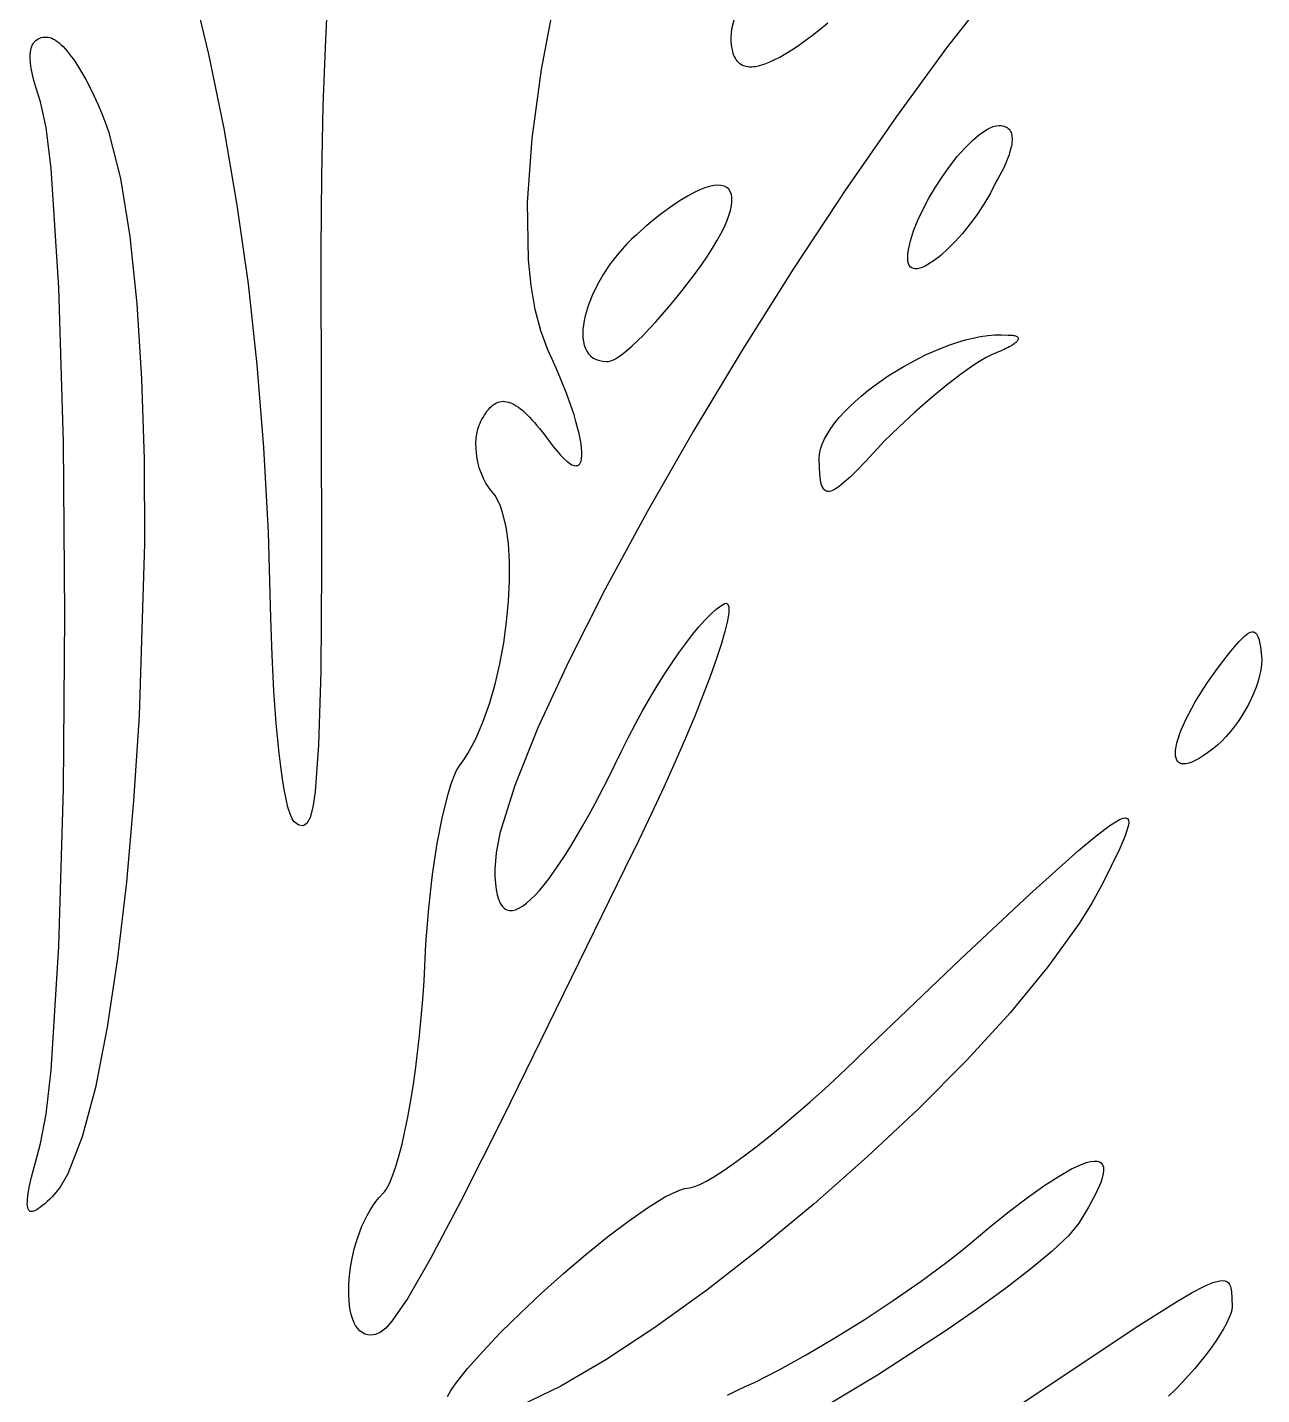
# Model space of a CAD drawing. Header units: inches. Extents: x 0.98 to 7.44, y -5.29 to -1.05.
# Drawn here: x 6.6183 to 6.6764, y -2.0261 to -1.9618 of the extents above; entities that cross this region are included whole.
import ezdxf

# ---------------------------------------------------------------- set-up
doc = ezdxf.new("R2010")
doc.units = ezdxf.units.IN
doc.header["$MEASUREMENT"] = 0
doc.layers.add('BLACK', color=250, linetype='CONTINUOUS')

msp = doc.modelspace()

# ---------------------------------------------------------------- linework, layer by layer
at = {"layer": 'BLACK', "linetype": 'CONTINUOUS'}
for p, q in [((6.626836, -1.963018), (6.626019, -1.959631)), ((6.632477, -1.959527), (6.632325, -1.962342)), ((6.663819, -1.959872), (6.661576, -1.962732)), ((6.642502, -1.963747), (6.643161, -1.960312)), ((6.651454, -1.961849), (6.651418, -1.962218)), ((6.651561, -1.96142), (6.651454, -1.961849)), ((6.65562, -1.961853), (6.655988, -1.961554)), ((6.61856, -1.962535), (6.6186, -1.962476)), ((6.6186, -1.962476), (6.618644, -1.962422)), ((6.618644, -1.962422), (6.618694, -1.962375)), ((6.618694, -1.962375), (6.618749, -1.962333)), ((6.618749, -1.962333), (6.61881, -1.962298)), ((6.61881, -1.962298), (6.618876, -1.96227)), ((6.618876, -1.96227), (6.618948, -1.962247)), ((6.618948, -1.962247), (6.619025, -1.962231)), ((6.619025, -1.962231), (6.619107, -1.962221)), ((6.619107, -1.962221), (6.619196, -1.962218)), ((6.619196, -1.962218), (6.619275, -1.962224)), ((6.619275, -1.962224), (6.619356, -1.962242)), ((6.619356, -1.962242), (6.61944, -1.962271)), ((6.61944, -1.962271), (6.619526, -1.962312)), ((6.619526, -1.962312), (6.619614, -1.962364)), ((6.619614, -1.962364), (6.619703, -1.962426)), ((6.619703, -1.962426), (6.619794, -1.962498)), ((6.632325, -1.962342), (6.63221, -1.965449)), ((6.651418, -1.962218), (6.651426, -1.962466)), ((6.651426, -1.962466), (6.65145, -1.96269)), ((6.654605, -1.962611), (6.654928, -1.962382)), ((6.654928, -1.962382), (6.655266, -1.962129)), ((6.655266, -1.962129), (6.65562, -1.961853)), ((6.618428, -1.963223), (6.618432, -1.963017)), ((6.618432, -1.963017), (6.618455, -1.962833)), ((6.618455, -1.962833), (6.618473, -1.962749)), ((6.618473, -1.962749), (6.618497, -1.962672)), ((6.618497, -1.962672), (6.618526, -1.962601)), ((6.618526, -1.962601), (6.61856, -1.962535)), ((6.619794, -1.962498), (6.619886, -1.96258)), ((6.619886, -1.96258), (6.619979, -1.962672)), ((6.619979, -1.962672), (6.620073, -1.962773)), ((6.620073, -1.962773), (6.620169, -1.962883)), ((6.620169, -1.962883), (6.620265, -1.963002)), ((6.620265, -1.963002), (6.620362, -1.963128)), ((6.620362, -1.963128), (6.620459, -1.963263)), ((6.627556, -1.96652), (6.626836, -1.963018)), ((6.65145, -1.96269), (6.651491, -1.96289)), ((6.651491, -1.96289), (6.651517, -1.96298)), ((6.651517, -1.96298), (6.651547, -1.963065)), ((6.651547, -1.963065), (6.651582, -1.963143)), ((6.653728, -1.963159), (6.654005, -1.963)), ((6.654005, -1.963), (6.654297, -1.962817)), ((6.654297, -1.962817), (6.654605, -1.962611)), ((6.661576, -1.962732), (6.659217, -1.965954)), ((6.618444, -1.963452), (6.618428, -1.963223)), ((6.618479, -1.963703), (6.618444, -1.963452)), ((6.618531, -1.963976), (6.618479, -1.963703)), ((6.620459, -1.963263), (6.620654, -1.963555)), ((6.620654, -1.963555), (6.620849, -1.963874)), ((6.642058, -1.966999), (6.642502, -1.963747)), ((6.651582, -1.963143), (6.65162, -1.963216)), ((6.65162, -1.963216), (6.651663, -1.963282)), ((6.651663, -1.963282), (6.651709, -1.963343)), ((6.651709, -1.963343), (6.651759, -1.963397)), ((6.651759, -1.963397), (6.651814, -1.963446)), ((6.651814, -1.963446), (6.651872, -1.963488)), ((6.651872, -1.963488), (6.651934, -1.963524)), ((6.651934, -1.963524), (6.652001, -1.963555)), ((6.652001, -1.963555), (6.652071, -1.963579)), ((6.652071, -1.963579), (6.652145, -1.963598)), ((6.652145, -1.963598), (6.652223, -1.96361)), ((6.652223, -1.96361), (6.652305, -1.963616)), ((6.652305, -1.963616), (6.652391, -1.963617)), ((6.652391, -1.963617), (6.652481, -1.963611)), ((6.652481, -1.963611), (6.652575, -1.9636)), ((6.652575, -1.9636), (6.652774, -1.963559)), ((6.652774, -1.963559), (6.65299, -1.963494)), ((6.65299, -1.963494), (6.65322, -1.963406)), ((6.65322, -1.963406), (6.653466, -1.963294)), ((6.653466, -1.963294), (6.653728, -1.963159)), ((6.618602, -1.964269), (6.618531, -1.963976)), ((6.61869, -1.964584), (6.618602, -1.964269)), ((6.620849, -1.963874), (6.621043, -1.964219)), ((6.621043, -1.964219), (6.621234, -1.964585)), ((6.618796, -1.964919), (6.61869, -1.964584)), ((6.618918, -1.965274), (6.618796, -1.964919)), ((6.621234, -1.964585), (6.621422, -1.964972)), ((6.621422, -1.964972), (6.621605, -1.965375)), ((6.619186, -1.966476), (6.618918, -1.965274)), ((6.621605, -1.965375), (6.621782, -1.965794)), ((6.63221, -1.965449), (6.632137, -1.968768)), ((6.621782, -1.965794), (6.621951, -1.966223)), ((6.621951, -1.966223), (6.622112, -1.966662)), ((6.659217, -1.965954), (6.656793, -1.969455)), ((6.619419, -1.9684), (6.619186, -1.966476)), ((6.622112, -1.966662), (6.622676, -1.968878)), ((6.628178, -1.970131), (6.627556, -1.96652)), ((6.641848, -1.970006), (6.642058, -1.966999)), ((6.662798, -1.967088), (6.663144, -1.966795)), ((6.663144, -1.966795), (6.663311, -1.966675)), ((6.663311, -1.966675), (6.663473, -1.966573)), ((6.663473, -1.966573), (6.663629, -1.966493)), ((6.663629, -1.966493), (6.663779, -1.966434)), ((6.663779, -1.966434), (6.663922, -1.966397)), ((6.663922, -1.966397), (6.664057, -1.966385)), ((6.664057, -1.966385), (6.664132, -1.966388)), ((6.664132, -1.966388), (6.664203, -1.966396)), ((6.664203, -1.966396), (6.664269, -1.96641)), ((6.664269, -1.96641), (6.66433, -1.96643)), ((6.66433, -1.96643), (6.664386, -1.966455)), ((6.664386, -1.966455), (6.664437, -1.966485)), ((6.664437, -1.966485), (6.664482, -1.966521)), ((6.664482, -1.966521), (6.664523, -1.966563)), ((6.664523, -1.966563), (6.664559, -1.966609)), ((6.664559, -1.966609), (6.66459, -1.966661)), ((6.66459, -1.966661), (6.664615, -1.966718)), ((6.664615, -1.966718), (6.664635, -1.96678)), ((6.664635, -1.96678), (6.66465, -1.966847)), ((6.66465, -1.966847), (6.66466, -1.96692)), ((6.66466, -1.96692), (6.664665, -1.966997)), ((6.664665, -1.966997), (6.664664, -1.967079)), ((6.662084, -1.96785), (6.662443, -1.967443)), ((6.662443, -1.967443), (6.662798, -1.967088)), ((6.664581, -1.967562), (6.664549, -1.967673)), ((6.664609, -1.967456), (6.664581, -1.967562)), ((6.664631, -1.967355), (6.664609, -1.967456)), ((6.664647, -1.967258), (6.664631, -1.967355)), ((6.664658, -1.967166), (6.664647, -1.967258)), ((6.664664, -1.967079), (6.664658, -1.967166)), ((6.661729, -1.968299), (6.662084, -1.96785)), ((6.664363, -1.968161), (6.664303, -1.968294)), ((6.664418, -1.968032), (6.664363, -1.968161)), ((6.664467, -1.967908), (6.664418, -1.968032)), ((6.664511, -1.967788), (6.664467, -1.967908)), ((6.664549, -1.967673), (6.664511, -1.967788)), ((6.619777, -1.974008), (6.619419, -1.9684)), ((6.622676, -1.968878), (6.623121, -1.971614)), ((6.632137, -1.968768), (6.632112, -1.972218)), ((6.661054, -1.969285), (6.661383, -1.96878)), ((6.661383, -1.96878), (6.661729, -1.968299)), ((6.664006, -1.968869), (6.663918, -1.969024)), ((6.664089, -1.968719), (6.664006, -1.968869)), ((6.664166, -1.968573), (6.664089, -1.968719)), ((6.664237, -1.968432), (6.664166, -1.968573)), ((6.664303, -1.968294), (6.664237, -1.968432)), ((6.649693, -1.96954), (6.649412, -1.969689)), ((6.649954, -1.969419), (6.649693, -1.96954)), ((6.650197, -1.969324), (6.649954, -1.969419)), ((6.65042, -1.969256), (6.650197, -1.969324)), ((6.650623, -1.969214), (6.65042, -1.969256)), ((6.650806, -1.969198), (6.650623, -1.969214)), ((6.650968, -1.969207), (6.650806, -1.969198)), ((6.651108, -1.969242), (6.650968, -1.969207)), ((6.651227, -1.969301), (6.651108, -1.969242)), ((6.651323, -1.969385), (6.651227, -1.969301)), ((6.651396, -1.969493), (6.651323, -1.969385)), ((6.651446, -1.969624), (6.651396, -1.969493)), ((6.656793, -1.969455), (6.656462, -1.969957)), ((6.660747, -1.969803), (6.661054, -1.969285)), ((6.663642, -1.969562), (6.66334, -1.970079)), ((6.663918, -1.969024), (6.663642, -1.969562)), ((6.628699, -1.973843), (6.628178, -1.970131)), ((6.64189, -1.972706), (6.641848, -1.970006)), ((6.648798, -1.97007), (6.648466, -1.970302)), ((6.649114, -1.969865), (6.648798, -1.97007)), ((6.649412, -1.969689), (6.649114, -1.969865)), ((6.651403, -1.97038), (6.651451, -1.970158)), ((6.651472, -1.969779), (6.651446, -1.969624)), ((6.651451, -1.970158), (6.651474, -1.969957)), ((6.651474, -1.969957), (6.651472, -1.969779)), ((6.656462, -1.969957), (6.654355, -1.973151)), ((6.66047, -1.970323), (6.660747, -1.969803)), ((6.66334, -1.970079), (6.663018, -1.970571)), ((6.647751, -1.970854), (6.64737, -1.971174)), ((6.648116, -1.970564), (6.647751, -1.970854)), ((6.648466, -1.970302), (6.648116, -1.970564)), ((6.651229, -1.970891), (6.651329, -1.970625)), ((6.651329, -1.970625), (6.651403, -1.97038)), ((6.660029, -1.971336), (6.660229, -1.970838)), ((6.660229, -1.970838), (6.66047, -1.970323)), ((6.663018, -1.970571), (6.662681, -1.971033)), ((6.64737, -1.971174), (6.646973, -1.971523)), ((6.650765, -1.971816), (6.650947, -1.971487)), ((6.650947, -1.971487), (6.651102, -1.971179)), ((6.651102, -1.971179), (6.651229, -1.970891)), ((6.659879, -1.971808), (6.660029, -1.971336)), ((6.662336, -1.971461), (6.661989, -1.971851)), ((6.662681, -1.971033), (6.662336, -1.971461)), ((6.623121, -1.971614), (6.623452, -1.974785)), ((6.646523, -1.971957), (6.64611, -1.972418)), ((6.646744, -1.971736), (6.646523, -1.971957)), ((6.646973, -1.971523), (6.646744, -1.971736)), ((6.650555, -1.972165), (6.650765, -1.971816)), ((6.659784, -1.972244), (6.659879, -1.971808)), ((6.661989, -1.971851), (6.661646, -1.972197)), ((6.632112, -1.972218), (6.632151, -1.98719)), ((6.642011, -1.973922), (6.64189, -1.972706)), ((6.64611, -1.972418), (6.645738, -1.9729)), ((6.650049, -1.972922), (6.650317, -1.972534)), ((6.650317, -1.972534), (6.650555, -1.972165)), ((6.659751, -1.972635), (6.65976, -1.972446)), ((6.659759, -1.972767), (6.659751, -1.972635)), ((6.659783, -1.972878), (6.659759, -1.972767)), ((6.65976, -1.972446), (6.659784, -1.972244)), ((6.660997, -1.972742), (6.660703, -1.972932)), ((6.661314, -1.972496), (6.660997, -1.972742)), ((6.661646, -1.972197), (6.661314, -1.972496)), ((6.645409, -1.973394), (6.645124, -1.973893)), ((6.645738, -1.9729), (6.645409, -1.973394)), ((6.649437, -1.973742), (6.649751, -1.973329)), ((6.649751, -1.973329), (6.650049, -1.972922)), ((6.654355, -1.973151), (6.651956, -1.976958)), ((6.659821, -1.972968), (6.659783, -1.972878)), ((6.659873, -1.973038), (6.659821, -1.972968)), ((6.659939, -1.973088), (6.659873, -1.973038)), ((6.660017, -1.973119), (6.659939, -1.973088)), ((6.660106, -1.973131), (6.660017, -1.973119)), ((6.660207, -1.973125), (6.660106, -1.973131)), ((6.660318, -1.973102), (6.660207, -1.973125)), ((6.660438, -1.973062), (6.660318, -1.973102)), ((6.660567, -1.973005), (6.660438, -1.973062)), ((6.660703, -1.972932), (6.660567, -1.973005)), ((6.619992, -1.981287), (6.619777, -1.974008)), ((6.629118, -1.977651), (6.628699, -1.973843)), ((6.642203, -1.975038), (6.642011, -1.973922)), ((6.645124, -1.973893), (6.644886, -1.97439)), ((6.649122, -1.974146), (6.649437, -1.973742)), ((6.644886, -1.97439), (6.644697, -1.974876)), ((6.648495, -1.974918), (6.648807, -1.974539)), ((6.648807, -1.974539), (6.649122, -1.974146)), ((6.623452, -1.974785), (6.623673, -1.978305)), ((6.642467, -1.976047), (6.642203, -1.975038)), ((6.64456, -1.975343), (6.644512, -1.975567)), ((6.644697, -1.974876), (6.64456, -1.975343)), ((6.647883, -1.975624), (6.648186, -1.97528)), ((6.648186, -1.97528), (6.648495, -1.974918)), ((6.644456, -1.975993), (6.644449, -1.976192)), ((6.644477, -1.975784), (6.644456, -1.975993)), ((6.644512, -1.975567), (6.644477, -1.975784)), ((6.647303, -1.976246), (6.647589, -1.975947)), ((6.647589, -1.975947), (6.647883, -1.975624)), ((6.642807, -1.97694), (6.642467, -1.976047)), ((6.644449, -1.976192), (6.644457, -1.976381)), ((6.644457, -1.976381), (6.64448, -1.976558)), ((6.64448, -1.976558), (6.644518, -1.976723)), ((6.646769, -1.976763), (6.647029, -1.976519)), ((6.647029, -1.976519), (6.647303, -1.976246)), ((6.661737, -1.976708), (6.662104, -1.976585)), ((6.662104, -1.976585), (6.662467, -1.976479)), ((6.662467, -1.976479), (6.662824, -1.97639)), ((6.662824, -1.97639), (6.663174, -1.97632)), ((6.663174, -1.97632), (6.663516, -1.976269)), ((6.663516, -1.976269), (6.663847, -1.97624)), ((6.663847, -1.97624), (6.664167, -1.976231)), ((6.664167, -1.976231), (6.664473, -1.976246)), ((6.664473, -1.976246), (6.664548, -1.976247)), ((6.664548, -1.976247), (6.664617, -1.976251)), ((6.664617, -1.976251), (6.664679, -1.976256)), ((6.664679, -1.976256), (6.664734, -1.976264)), ((6.664734, -1.976264), (6.664784, -1.976275)), ((6.664802, -1.976632), (6.664757, -1.976666)), ((6.664784, -1.976275), (6.664827, -1.976287)), ((6.664841, -1.976599), (6.664802, -1.976632)), ((6.664827, -1.976287), (6.664864, -1.976301)), ((6.664874, -1.976567), (6.664841, -1.976599)), ((6.664864, -1.976301), (6.664894, -1.976317)), ((6.664902, -1.976536), (6.664874, -1.976567)), ((6.664894, -1.976317), (6.664919, -1.976335)), ((6.664925, -1.976506), (6.664902, -1.976536)), ((6.664919, -1.976335), (6.664938, -1.976355)), ((6.664941, -1.976478), (6.664925, -1.976506)), ((6.664938, -1.976355), (6.66495, -1.976377)), ((6.664952, -1.97645), (6.664941, -1.976478)), ((6.66495, -1.976377), (6.664957, -1.9764)), ((6.664957, -1.976424), (6.664952, -1.97645)), ((6.664957, -1.9764), (6.664957, -1.976424)), ((6.643008, -1.977376), (6.642807, -1.97694)), ((6.644518, -1.976723), (6.644571, -1.976875)), ((6.644571, -1.976875), (6.64464, -1.977013)), ((6.64464, -1.977013), (6.644725, -1.977135)), ((6.644725, -1.977135), (6.644826, -1.977241)), ((6.644826, -1.977241), (6.644943, -1.97733)), ((6.646084, -1.977302), (6.646294, -1.977157)), ((6.646294, -1.977157), (6.646523, -1.976977)), ((6.646523, -1.976977), (6.646769, -1.976763)), ((6.651956, -1.976958), (6.649646, -1.980792)), ((6.660257, -1.977347), (6.660626, -1.977167)), ((6.660626, -1.977167), (6.660996, -1.977)), ((6.660996, -1.977), (6.661367, -1.976847)), ((6.661367, -1.976847), (6.661737, -1.976708)), ((6.663695, -1.977175), (6.663446, -1.977304)), ((6.663918, -1.977079), (6.663695, -1.977175)), ((6.66402, -1.97704), (6.663918, -1.977079)), ((6.664116, -1.977001), (6.66402, -1.97704)), ((6.664208, -1.976962), (6.664116, -1.977001)), ((6.664295, -1.976924), (6.664208, -1.976962)), ((6.664377, -1.976885), (6.664295, -1.976924)), ((6.664453, -1.976847), (6.664377, -1.976885)), ((6.664524, -1.97681), (6.664453, -1.976847)), ((6.664591, -1.976773), (6.664524, -1.97681)), ((6.664651, -1.976737), (6.664591, -1.976773)), ((6.664707, -1.976701), (6.664651, -1.976737)), ((6.664757, -1.976666), (6.664707, -1.976701)), ((6.629434, -1.981548), (6.629118, -1.977651)), ((6.643196, -1.977799), (6.643008, -1.977376)), ((6.64337, -1.978207), (6.643196, -1.977799)), ((6.644943, -1.97733), (6.645078, -1.977401)), ((6.645078, -1.977401), (6.645229, -1.977453)), ((6.645229, -1.977453), (6.645398, -1.977485)), ((6.645398, -1.977485), (6.645584, -1.977496)), ((6.645584, -1.977496), (6.645653, -1.97749)), ((6.645653, -1.97749), (6.645727, -1.977473)), ((6.645727, -1.977473), (6.645808, -1.977446)), ((6.645808, -1.977446), (6.645895, -1.977408)), ((6.645895, -1.977408), (6.645987, -1.97736)), ((6.645987, -1.97736), (6.646084, -1.977302)), ((6.658831, -1.978173), (6.659531, -1.97774)), ((6.659531, -1.97774), (6.660257, -1.977347)), ((6.662565, -1.977866), (6.662236, -1.978104)), ((6.662878, -1.977652), (6.662565, -1.977866)), ((6.663173, -1.977464), (6.662878, -1.977652)), ((6.663446, -1.977304), (6.663173, -1.977464)), ((6.623673, -1.978305), (6.623789, -1.98209)), ((6.64353, -1.9786), (6.64337, -1.978207)), ((6.658168, -1.978636), (6.658831, -1.978173)), ((6.661893, -1.978364), (6.661539, -1.978642)), ((6.662236, -1.978104), (6.661893, -1.978364)), ((6.643676, -1.978978), (6.64353, -1.9786)), ((6.643809, -1.979339), (6.643676, -1.978978)), ((6.65727, -1.979372), (6.657555, -1.979123)), ((6.657555, -1.979123), (6.657854, -1.978877)), ((6.657854, -1.978877), (6.658168, -1.978636)), ((6.661178, -1.978936), (6.66081, -1.979244)), ((6.661539, -1.978642), (6.661178, -1.978936)), ((6.639883, -1.979918), (6.63995, -1.979823)), ((6.63995, -1.979823), (6.640019, -1.979738)), ((6.640019, -1.979738), (6.640088, -1.979661)), ((6.640088, -1.979661), (6.640159, -1.979593)), ((6.640159, -1.979593), (6.640231, -1.979534)), ((6.640231, -1.979534), (6.640305, -1.979484)), ((6.640305, -1.979484), (6.640379, -1.979443)), ((6.640379, -1.979443), (6.640456, -1.97941)), ((6.640456, -1.97941), (6.640533, -1.979387)), ((6.640533, -1.979387), (6.640613, -1.979373)), ((6.640613, -1.979373), (6.640694, -1.979368)), ((6.640694, -1.979368), (6.640777, -1.979371)), ((6.640777, -1.979371), (6.640862, -1.979384)), ((6.640862, -1.979384), (6.640949, -1.979405)), ((6.640949, -1.979405), (6.641038, -1.979436)), ((6.641038, -1.979436), (6.641129, -1.979475)), ((6.641129, -1.979475), (6.641222, -1.979524)), ((6.641222, -1.979524), (6.641318, -1.979581)), ((6.641318, -1.979581), (6.641416, -1.979648)), ((6.641416, -1.979648), (6.641516, -1.979723)), ((6.641516, -1.979723), (6.641619, -1.979807)), ((6.641619, -1.979807), (6.641724, -1.9799)), ((6.643929, -1.979684), (6.643809, -1.979339)), ((6.644035, -1.980011), (6.643929, -1.979684)), ((6.656753, -1.979878), (6.657003, -1.979624)), ((6.657003, -1.979624), (6.65727, -1.979372)), ((6.66081, -1.979244), (6.66007, -1.979892)), ((6.639512, -1.980681), (6.639575, -1.980483)), ((6.639575, -1.980483), (6.639613, -1.98039)), ((6.639613, -1.98039), (6.639655, -1.9803)), ((6.639655, -1.9803), (6.639701, -1.980215)), ((6.639701, -1.980215), (6.639751, -1.980135)), ((6.639751, -1.980135), (6.639817, -1.980022)), ((6.639817, -1.980022), (6.639883, -1.979918)), ((6.641724, -1.9799), (6.641832, -1.980002)), ((6.641832, -1.980002), (6.641942, -1.980113)), ((6.641942, -1.980113), (6.642056, -1.980234)), ((6.642056, -1.980234), (6.642172, -1.980363)), ((6.642172, -1.980363), (6.642291, -1.9805)), ((6.642291, -1.9805), (6.642414, -1.980647)), ((6.644128, -1.98032), (6.644035, -1.980011)), ((6.644207, -1.98061), (6.644128, -1.98032)), ((6.656131, -1.98064), (6.656316, -1.980387)), ((6.656316, -1.980387), (6.656524, -1.980132)), ((6.656524, -1.980132), (6.656753, -1.979878)), ((6.66007, -1.979892), (6.65934, -1.980565)), ((6.639419, -1.981343), (6.639434, -1.981113)), ((6.639434, -1.981113), (6.639465, -1.980892)), ((6.639465, -1.980892), (6.639512, -1.980681)), ((6.642414, -1.980647), (6.642539, -1.980803)), ((6.642539, -1.980803), (6.642668, -1.980968)), ((6.642668, -1.980968), (6.64287, -1.981251)), ((6.644273, -1.980881), (6.644207, -1.98061)), ((6.644325, -1.981132), (6.644273, -1.980881)), ((6.644365, -1.981362), (6.644325, -1.981132)), ((6.649646, -1.980792), (6.647477, -1.984571)), ((6.655728, -1.981383), (6.655835, -1.981139)), ((6.655835, -1.981139), (6.65597, -1.980891)), ((6.65597, -1.980891), (6.656131, -1.98064)), ((6.65934, -1.980565), (6.65864, -1.981246)), ((6.620064, -1.989423), (6.619992, -1.981287)), ((6.629646, -1.985526), (6.629434, -1.981548)), ((6.639421, -1.981579), (6.639419, -1.981343)), ((6.639439, -1.981819), (6.639421, -1.981579)), ((6.64287, -1.981251), (6.64306, -1.981501)), ((6.64306, -1.981501), (6.643238, -1.981719)), ((6.643238, -1.981719), (6.643403, -1.981906)), ((6.644391, -1.981571), (6.644365, -1.981362)), ((6.644404, -1.981758), (6.644391, -1.981571)), ((6.644404, -1.981923), (6.644404, -1.981758)), ((6.655601, -1.981854), (6.655649, -1.981621)), ((6.655649, -1.981621), (6.655728, -1.981383)), ((6.658171, -1.98176), (6.657751, -1.98221)), ((6.65864, -1.981246), (6.658171, -1.98176)), ((6.623789, -1.98209), (6.623804, -1.986054)), ((6.639473, -1.98206), (6.639439, -1.981819)), ((6.639523, -1.982301), (6.639473, -1.98206)), ((6.63959, -1.982539), (6.639523, -1.982301)), ((6.643403, -1.981906), (6.643556, -1.982062)), ((6.643556, -1.982062), (6.643696, -1.982187)), ((6.643696, -1.982187), (6.643824, -1.982283)), ((6.643824, -1.982283), (6.64394, -1.98235)), ((6.64394, -1.98235), (6.644042, -1.982389)), ((6.644042, -1.982389), (6.644132, -1.9824)), ((6.644132, -1.9824), (6.644173, -1.982396)), ((6.644173, -1.982396), (6.64421, -1.982385)), ((6.64421, -1.982385), (6.644244, -1.982367)), ((6.644244, -1.982367), (6.644274, -1.982343)), ((6.644274, -1.982343), (6.644302, -1.982312)), ((6.644302, -1.982312), (6.644326, -1.982275)), ((6.644326, -1.982275), (6.644365, -1.982182)), ((6.644365, -1.982182), (6.644391, -1.982064)), ((6.644391, -1.982064), (6.644404, -1.981923)), ((6.655584, -1.982079), (6.655601, -1.981854)), ((6.65559, -1.982468), (6.655584, -1.982079)), ((6.657751, -1.98221), (6.657378, -1.982596)), ((6.639673, -1.982771), (6.63959, -1.982539)), ((6.639772, -1.982997), (6.639673, -1.982771)), ((6.639888, -1.983213), (6.639772, -1.982997)), ((6.655608, -1.982801), (6.65559, -1.982468)), ((6.65564, -1.983077), (6.655608, -1.982801)), ((6.655663, -1.983194), (6.65564, -1.983077)), ((6.657049, -1.982919), (6.656762, -1.983179)), ((6.657378, -1.982596), (6.657049, -1.982919)), ((6.64002, -1.983417), (6.639888, -1.983213)), ((6.640092, -1.983514), (6.64002, -1.983417)), ((6.640168, -1.983607), (6.640092, -1.983514)), ((6.640316, -1.983807), (6.640168, -1.983607)), ((6.655691, -1.983297), (6.655663, -1.983194)), ((6.655724, -1.983385), (6.655691, -1.983297)), ((6.655762, -1.983458), (6.655724, -1.983385)), ((6.655806, -1.983517), (6.655762, -1.983458)), ((6.655855, -1.983561), (6.655806, -1.983517)), ((6.655912, -1.98359), (6.655855, -1.983561)), ((6.655975, -1.983605), (6.655912, -1.98359)), ((6.656045, -1.983605), (6.655975, -1.983605)), ((6.656123, -1.98359), (6.656045, -1.983605)), ((6.656208, -1.983559), (6.656123, -1.98359)), ((6.656301, -1.983514), (6.656208, -1.983559)), ((6.656403, -1.983453), (6.656301, -1.983514)), ((6.656514, -1.983377), (6.656403, -1.983453)), ((6.656633, -1.983286), (6.656514, -1.983377)), ((6.656762, -1.983179), (6.656633, -1.983286)), ((6.64045, -1.984042), (6.640316, -1.983807)), ((6.640568, -1.984309), (6.64045, -1.984042)), ((6.640672, -1.984606), (6.640568, -1.984309)), ((6.640836, -1.985283), (6.640672, -1.984606)), ((6.647477, -1.984571), (6.645501, -1.98821)), ((6.629751, -1.989579), (6.629646, -1.985526)), ((6.640945, -1.986055), (6.640836, -1.985283)), ((6.623804, -1.986054), (6.623553, -1.99418)), ((6.641, -1.986905), (6.640945, -1.986055)), ((6.641003, -1.987816), (6.641, -1.986905)), ((6.632151, -1.98719), (6.632107, -1.992084)), ((6.640956, -1.988771), (6.641003, -1.987816)), ((6.645501, -1.98821), (6.643768, -1.991626)), ((6.640862, -1.989753), (6.640956, -1.988771)), ((6.650944, -1.988993), (6.65114, -1.988885)), ((6.65114, -1.988885), (6.65121, -1.988876)), ((6.65121, -1.988876), (6.651264, -1.9889)), ((6.619992, -1.997605), (6.620064, -1.989423)), ((6.650205, -1.989657), (6.650473, -1.989383)), ((6.650473, -1.989383), (6.65072, -1.98916)), ((6.65072, -1.98916), (6.650944, -1.988993)), ((6.651323, -1.989316), (6.651262, -1.989705)), ((6.651264, -1.9889), (6.651302, -1.988957)), ((6.651302, -1.988957), (6.651324, -1.989046)), ((6.651331, -1.989166), (6.651323, -1.989316)), ((6.651324, -1.989046), (6.651331, -1.989166)), ((6.629816, -1.991324), (6.629751, -1.989579)), ((6.640723, -1.990744), (6.640862, -1.989753)), ((6.649614, -1.990349), (6.649917, -1.989981)), ((6.649917, -1.989981), (6.650205, -1.989657)), ((6.651262, -1.989705), (6.651141, -1.990206)), ((6.640539, -1.991729), (6.640723, -1.990744)), ((6.64897, -1.991211), (6.649297, -1.990761)), ((6.649297, -1.990761), (6.649614, -1.990349)), ((6.650964, -1.990813), (6.650732, -1.991521)), ((6.651141, -1.990206), (6.650964, -1.990813)), ((6.675134, -1.990922), (6.675344, -1.990684)), ((6.675344, -1.990684), (6.675528, -1.990495)), ((6.675528, -1.990495), (6.675612, -1.990419)), ((6.675612, -1.990419), (6.675689, -1.990356)), ((6.675689, -1.990356), (6.675762, -1.990304)), ((6.675762, -1.990304), (6.675829, -1.990265)), ((6.675829, -1.990265), (6.675891, -1.990237)), ((6.675891, -1.990237), (6.675949, -1.990221)), ((6.675949, -1.990221), (6.676002, -1.990218)), ((6.676002, -1.990218), (6.676051, -1.990225)), ((6.676051, -1.990225), (6.676096, -1.990245)), ((6.676096, -1.990245), (6.676137, -1.990276)), ((6.676137, -1.990276), (6.676175, -1.990319)), ((6.676175, -1.990319), (6.676209, -1.990372)), ((6.676209, -1.990372), (6.67624, -1.990438)), ((6.67624, -1.990438), (6.676268, -1.990514)), ((6.676268, -1.990514), (6.676294, -1.990602)), ((6.676294, -1.990602), (6.676317, -1.990701)), ((6.676317, -1.990701), (6.676357, -1.990932)), ((6.629905, -1.992991), (6.629816, -1.991324)), ((6.648634, -1.991697), (6.64897, -1.991211)), ((6.674631, -1.99155), (6.674897, -1.99121)), ((6.674897, -1.99121), (6.675134, -1.990922)), ((6.676357, -1.990932), (6.67639, -1.991206)), ((6.67639, -1.991206), (6.676418, -1.991524)), ((6.632107, -1.992084), (6.632008, -1.995534)), ((6.640315, -1.992688), (6.640539, -1.991729)), ((6.643768, -1.991626), (6.642331, -1.994735)), ((6.648293, -1.992216), (6.648634, -1.991697)), ((6.650732, -1.991521), (6.650446, -1.992322)), ((6.674095, -1.992275), (6.674334, -1.99194)), ((6.674334, -1.99194), (6.674631, -1.99155)), ((6.676374, -1.992016), (6.676321, -1.992276)), ((6.676407, -1.991764), (6.676374, -1.992016)), ((6.676418, -1.991524), (6.676407, -1.991764)), ((6.640051, -1.993607), (6.640315, -1.992688)), ((6.647949, -1.992764), (6.648293, -1.992216)), ((6.650446, -1.992322), (6.650107, -1.993211)), ((6.673662, -1.992917), (6.673871, -1.9926)), ((6.673871, -1.9926), (6.674095, -1.992275)), ((6.676249, -1.992544), (6.676158, -1.992816)), ((6.676321, -1.992276), (6.676249, -1.992544)), ((6.630017, -1.99454), (6.629905, -1.992991)), ((6.647263, -1.993935), (6.647605, -1.993338)), ((6.647605, -1.993338), (6.647949, -1.992764)), ((6.650107, -1.993211), (6.649719, -1.994182)), ((6.673291, -1.99352), (6.673469, -1.993223)), ((6.673469, -1.993223), (6.673662, -1.992917)), ((6.675929, -1.993367), (6.675793, -1.993642)), ((6.676052, -1.993091), (6.675929, -1.993367)), ((6.676158, -1.992816), (6.676052, -1.993091)), ((6.639749, -1.994467), (6.640051, -1.993607)), ((6.646926, -1.994551), (6.647263, -1.993935)), ((6.672981, -1.994079), (6.673128, -1.993805)), ((6.673128, -1.993805), (6.673291, -1.99352)), ((6.675643, -1.993913), (6.675482, -1.994179)), ((6.675793, -1.993642), (6.675643, -1.993913)), ((6.623553, -1.99418), (6.623296, -1.99817)), ((6.63015, -1.995933), (6.630017, -1.99454)), ((6.639412, -1.995251), (6.639749, -1.994467)), ((6.646597, -1.995183), (6.646926, -1.994551)), ((6.649719, -1.994182), (6.649281, -1.995229)), ((6.672634, -1.994825), (6.672734, -1.99459)), ((6.672734, -1.99459), (6.67285, -1.99434)), ((6.67285, -1.99434), (6.672981, -1.994079)), ((6.67531, -1.994438), (6.675129, -1.994688)), ((6.675482, -1.994179), (6.67531, -1.994438)), ((6.639042, -1.995942), (6.639412, -1.995251)), ((6.642331, -1.994735), (6.641241, -1.997453)), ((6.646279, -1.995829), (6.646597, -1.995183)), ((6.649281, -1.995229), (6.648796, -1.996346)), ((6.672425, -1.995449), (6.672479, -1.995256)), ((6.672479, -1.995256), (6.672549, -1.995048)), ((6.672549, -1.995048), (6.672634, -1.994825)), ((6.674743, -1.99515), (6.674541, -1.99536)), ((6.674939, -1.994926), (6.674743, -1.99515)), ((6.675129, -1.994688), (6.674939, -1.994926)), ((6.630224, -1.996559), (6.63015, -1.995933)), ((6.632008, -1.995534), (6.631844, -1.997754)), ((6.638845, -1.996248), (6.639042, -1.995942)), ((6.64564, -1.997126), (6.646279, -1.995829)), ((6.672355, -1.995933), (6.672363, -1.995788)), ((6.672363, -1.996061), (6.672355, -1.995933)), ((6.672363, -1.995788), (6.672386, -1.995626)), ((6.672386, -1.995626), (6.672425, -1.995449)), ((6.673871, -1.995917), (6.673662, -1.996062)), ((6.674095, -1.995747), (6.673871, -1.995917)), ((6.674334, -1.995551), (6.674095, -1.995747)), ((6.674541, -1.99536), (6.674334, -1.995551)), ((6.630303, -1.997131), (6.630224, -1.996559)), ((6.638508, -1.996746), (6.63864, -1.996524)), ((6.63864, -1.996524), (6.638845, -1.996248)), ((6.648796, -1.996346), (6.648266, -1.997525)), ((6.672386, -1.996172), (6.672363, -1.996061)), ((6.672404, -1.99622), (6.672386, -1.996172)), ((6.672425, -1.996264), (6.672404, -1.99622)), ((6.67245, -1.996303), (6.672425, -1.996264)), ((6.672479, -1.996337), (6.67245, -1.996303)), ((6.672512, -1.996367), (6.672479, -1.996337)), ((6.672549, -1.996392), (6.672512, -1.996367)), ((6.672589, -1.996411), (6.672549, -1.996392)), ((6.672634, -1.996426), (6.672589, -1.996411)), ((6.672682, -1.996435), (6.672634, -1.996426)), ((6.672734, -1.99644), (6.672682, -1.996435)), ((6.67285, -1.996432), (6.672734, -1.99644)), ((6.672981, -1.996404), (6.67285, -1.996432)), ((6.673128, -1.996353), (6.672981, -1.996404)), ((6.673291, -1.996279), (6.673128, -1.996353)), ((6.673469, -1.996182), (6.673291, -1.996279)), ((6.673662, -1.996062), (6.673469, -1.996182)), ((6.630386, -1.997645), (6.630303, -1.997131)), ((6.63824, -1.997416), (6.638375, -1.997045)), ((6.638375, -1.997045), (6.638508, -1.996746)), ((6.645025, -1.998307), (6.64564, -1.997126)), ((6.619777, -2.00502), (6.619992, -1.997605)), ((6.630474, -1.998095), (6.630386, -1.997645)), ((6.631844, -1.997754), (6.631734, -1.998469)), ((6.637844, -1.998914), (6.638106, -1.997854)), ((6.638106, -1.997854), (6.63824, -1.997416)), ((6.641241, -1.997453), (6.640549, -1.999698)), ((6.648266, -1.997525), (6.647692, -1.998763)), ((6.623296, -1.99817), (6.622957, -2.001999)), ((6.630565, -1.998476), (6.630474, -1.998095)), ((6.630661, -1.998785), (6.630565, -1.998476)), ((6.631734, -1.998469), (6.631604, -1.998956)), ((6.644728, -1.998853), (6.645025, -1.998307)), ((6.63076, -1.999015), (6.630661, -1.998785)), ((6.630811, -1.999099), (6.63076, -1.999015)), ((6.630862, -1.999162), (6.630811, -1.999099)), ((6.631084, -1.999319), (6.630862, -1.999162)), ((6.631604, -1.998956), (6.631454, -1.999243)), ((6.637598, -2.000187), (6.637844, -1.998914)), ((6.644438, -1.999369), (6.644728, -1.998853)), ((6.647692, -1.998763), (6.647075, -2.000051)), ((6.669265, -1.999336), (6.669723, -1.999059)), ((6.669723, -1.999059), (6.669888, -1.998995)), ((6.669888, -1.998995), (6.670012, -1.998979)), ((6.670012, -1.998979), (6.670096, -1.999009)), ((6.670096, -1.999009), (6.670144, -1.999084)), ((6.670144, -1.999084), (6.670156, -1.999204)), ((6.631281, -1.999355), (6.631084, -1.999319)), ((6.631454, -1.999243), (6.631281, -1.999355)), ((6.640549, -1.999698), (6.640368, -2.000616)), ((6.644156, -1.999855), (6.644438, -1.999369)), ((6.667789, -2.000514), (6.668625, -1.999818)), ((6.668625, -1.999818), (6.669265, -1.999336)), ((6.669992, -1.999816), (6.669734, -2.000425)), ((6.670133, -1.999366), (6.669992, -1.999816)), ((6.670156, -1.999204), (6.670133, -1.999366)), ((6.637379, -2.001636), (6.637598, -2.000187)), ((6.643614, -2.000735), (6.643881, -2.00031)), ((6.643881, -2.00031), (6.644156, -1.999855)), ((6.647075, -2.000051), (6.646418, -2.001385)), ((6.669734, -2.000425), (6.668918, -2.002079)), ((6.640368, -2.000616), (6.640307, -2.001385)), ((6.643355, -2.001129), (6.643614, -2.000735)), ((6.66548, -2.002587), (6.667789, -2.000514)), ((6.637195, -2.003223), (6.637379, -2.001636)), ((6.640307, -2.001385), (6.640314, -2.001744)), ((6.640314, -2.001744), (6.640336, -2.002065)), ((6.646418, -2.001385), (6.640665, -2.013134)), ((6.642863, -2.001823), (6.643105, -2.001492)), ((6.643105, -2.001492), (6.643355, -2.001129)), ((6.622957, -2.001999), (6.622542, -2.005581)), ((6.640336, -2.002065), (6.640371, -2.00235)), ((6.640371, -2.00235), (6.640421, -2.002599)), ((6.642194, -2.002624), (6.642408, -2.002389)), ((6.642408, -2.002389), (6.642631, -2.002122)), ((6.642631, -2.002122), (6.642863, -2.001823)), ((6.668918, -2.002079), (6.668422, -2.00299)), ((6.640421, -2.002599), (6.640484, -2.002811)), ((6.640484, -2.002811), (6.64056, -2.002986)), ((6.64056, -2.002986), (6.64065, -2.003127)), ((6.641614, -2.00313), (6.641797, -2.002995)), ((6.641797, -2.002995), (6.641991, -2.002826)), ((6.641991, -2.002826), (6.642194, -2.002624)), ((6.662234, -2.00563), (6.66548, -2.002587)), ((6.668422, -2.00299), (6.667825, -2.00395)), ((6.637056, -2.004911), (6.637195, -2.003223)), ((6.64065, -2.003127), (6.640699, -2.003183)), ((6.640699, -2.003183), (6.640752, -2.003231)), ((6.640752, -2.003231), (6.640807, -2.003271)), ((6.640807, -2.003271), (6.640866, -2.003301)), ((6.640866, -2.003301), (6.640928, -2.003323)), ((6.640928, -2.003323), (6.640992, -2.003336)), ((6.640992, -2.003336), (6.64106, -2.00334)), ((6.64106, -2.00334), (6.641131, -2.003336)), ((6.641131, -2.003336), (6.641281, -2.003301)), ((6.641281, -2.003301), (6.641442, -2.003233)), ((6.641442, -2.003233), (6.641614, -2.00313)), ((6.667825, -2.00395), (6.666356, -2.00599)), ((6.636973, -2.006662), (6.637056, -2.004911)), ((6.619419, -2.010856), (6.619777, -2.00502)), ((6.622542, -2.005581), (6.622054, -2.00883)), ((6.657946, -2.009718), (6.662234, -2.00563)), ((6.666356, -2.00599), (6.664568, -2.008154)), ((6.636915, -2.007521), (6.636973, -2.006662)), ((6.636844, -2.008374), (6.636915, -2.007521)), ((6.664568, -2.008154), (6.662516, -2.010397)), ((6.622054, -2.00883), (6.621498, -2.011662)), ((6.636762, -2.009216), (6.636844, -2.008374)), ((6.636669, -2.010041), (6.636762, -2.009216)), ((6.636567, -2.010845), (6.636669, -2.010041)), ((6.657242, -2.010411), (6.657946, -2.009718)), ((6.656539, -2.011081), (6.657242, -2.010411)), ((6.662516, -2.010397), (6.660257, -2.012674)), ((6.619186, -2.012928), (6.619419, -2.010856)), ((6.636456, -2.011621), (6.636567, -2.010845)), ((6.655843, -2.011726), (6.656539, -2.011081)), ((6.621498, -2.011662), (6.62088, -2.013992)), ((6.636336, -2.012364), (6.636456, -2.011621)), ((6.655157, -2.012342), (6.655843, -2.011726)), ((6.636209, -2.013069), (6.636336, -2.012364)), ((6.654487, -2.012926), (6.655157, -2.012342)), ((6.660257, -2.012674), (6.657848, -2.014938)), ((6.618918, -2.014301), (6.619186, -2.012928)), ((6.636076, -2.013729), (6.636209, -2.013069)), ((6.640665, -2.013134), (6.63872, -2.016995)), ((6.653837, -2.013475), (6.654487, -2.012926)), ((6.635937, -2.014341), (6.636076, -2.013729)), ((6.652616, -2.014458), (6.653211, -2.013987)), ((6.653211, -2.013987), (6.653837, -2.013475)), ((6.618749, -2.014894), (6.618918, -2.014301)), ((6.62088, -2.013992), (6.620203, -2.015733)), ((6.635793, -2.014897), (6.635937, -2.014341)), ((6.652054, -2.014884), (6.652616, -2.014458)), ((6.618606, -2.015423), (6.618749, -2.014894)), ((6.635645, -2.015393), (6.635793, -2.014897)), ((6.651052, -2.015594), (6.651531, -2.015264)), ((6.651531, -2.015264), (6.652054, -2.014884)), ((6.657848, -2.014938), (6.655346, -2.017145)), ((6.667962, -2.015276), (6.668174, -2.015201)), ((6.668174, -2.015201), (6.668362, -2.015152)), ((6.668362, -2.015152), (6.668526, -2.015129)), ((6.668526, -2.015129), (6.668664, -2.015133)), ((6.668664, -2.015133), (6.668778, -2.015164)), ((6.668778, -2.015164), (6.668866, -2.015222)), ((6.668866, -2.015222), (6.668929, -2.015306)), ((6.618441, -2.016099), (6.618489, -2.015889)), ((6.618489, -2.015889), (6.618606, -2.015423)), ((6.620203, -2.015733), (6.619845, -2.016357)), ((6.63534, -2.016181), (6.635494, -2.015823)), ((6.635494, -2.015823), (6.635645, -2.015393)), ((6.650243, -2.016091), (6.650621, -2.01587)), ((6.650621, -2.01587), (6.651052, -2.015594)), ((6.666205, -2.016274), (6.666881, -2.015838)), ((6.666881, -2.015838), (6.667468, -2.015505)), ((6.667468, -2.015505), (6.667962, -2.015276)), ((6.668912, -2.015916), (6.66884, -2.016138)), ((6.668957, -2.015723), (6.668912, -2.015916)), ((6.668929, -2.015306), (6.668965, -2.015418)), ((6.668974, -2.015557), (6.668957, -2.015723)), ((6.668965, -2.015418), (6.668974, -2.015557)), ((6.618336, -2.016638), (6.618364, -2.016473)), ((6.618364, -2.016473), (6.618399, -2.016294)), ((6.618399, -2.016294), (6.618441, -2.016099)), ((6.619845, -2.016357), (6.619473, -2.016801)), ((6.635107, -2.016573), (6.635185, -2.016463)), ((6.635185, -2.016463), (6.63534, -2.016181)), ((6.648652, -2.016654), (6.648967, -2.016515)), ((6.648967, -2.016515), (6.649242, -2.016424)), ((6.649242, -2.016424), (6.649473, -2.016385)), ((6.649473, -2.016385), (6.64956, -2.016376)), ((6.64956, -2.016376), (6.649665, -2.016351)), ((6.649665, -2.016351), (6.649923, -2.016252)), ((6.649923, -2.016252), (6.650243, -2.016091)), ((6.665443, -2.016811), (6.666205, -2.016274)), ((6.66884, -2.016138), (6.668611, -2.016663)), ((6.618291, -2.017151), (6.618292, -2.017044)), ((6.618297, -2.017244), (6.618291, -2.017151)), ((6.618292, -2.017044), (6.6183, -2.016923)), ((6.6183, -2.016923), (6.618315, -2.016788)), ((6.618315, -2.016788), (6.618336, -2.016638)), ((6.619116, -2.01714), (6.619011, -2.017229)), ((6.619228, -2.017039), (6.619116, -2.01714)), ((6.619347, -2.016926), (6.619228, -2.017039)), ((6.619473, -2.016801), (6.619347, -2.016926)), ((6.634558, -2.017244), (6.634707, -2.017035)), ((6.634707, -2.017035), (6.634864, -2.01684)), ((6.634864, -2.01684), (6.635029, -2.016662)), ((6.635029, -2.016662), (6.635107, -2.016573)), ((6.63872, -2.016995), (6.637269, -2.019753)), ((6.647501, -2.017327), (6.6483, -2.016838)), ((6.6483, -2.016838), (6.648652, -2.016654)), ((6.655346, -2.017145), (6.652807, -2.019249)), ((6.664598, -2.017449), (6.665443, -2.016811)), ((6.668611, -2.016663), (6.668268, -2.017301)), ((6.61831, -2.017322), (6.618297, -2.017244)), ((6.61833, -2.017387), (6.61831, -2.017322)), ((6.618342, -2.017414), (6.61833, -2.017387)), ((6.618357, -2.017438), (6.618342, -2.017414)), ((6.618373, -2.017458), (6.618357, -2.017438)), ((6.61839, -2.017475), (6.618373, -2.017458)), ((6.61841, -2.017489), (6.61839, -2.017475)), ((6.618431, -2.0175), (6.61841, -2.017489)), ((6.618454, -2.017507), (6.618431, -2.0175)), ((6.618479, -2.01751), (6.618454, -2.017507)), ((6.618505, -2.017511), (6.618479, -2.01751)), ((6.618533, -2.017508), (6.618505, -2.017511)), ((6.618595, -2.017493), (6.618533, -2.017508)), ((6.618664, -2.017465), (6.618595, -2.017493)), ((6.61874, -2.017425), (6.618664, -2.017465)), ((6.618823, -2.017372), (6.61874, -2.017425)), ((6.618913, -2.017307), (6.618823, -2.017372)), ((6.619011, -2.017229), (6.618913, -2.017307)), ((6.634164, -2.017948), (6.634287, -2.017702)), ((6.634287, -2.017702), (6.634418, -2.017467)), ((6.634418, -2.017467), (6.634558, -2.017244)), ((6.646598, -2.017956), (6.647501, -2.017327)), ((6.663672, -2.018187), (6.664598, -2.017449)), ((6.668268, -2.017301), (6.667807, -2.018051)), ((6.633851, -2.018735), (6.633946, -2.018466)), ((6.633946, -2.018466), (6.634051, -2.018203)), ((6.634051, -2.018203), (6.634164, -2.017948)), ((6.645619, -2.018699), (6.646598, -2.017956)), ((6.662668, -2.019024), (6.663672, -2.018187)), ((6.667807, -2.018051), (6.667318, -2.018646)), ((6.633687, -2.019286), (6.633764, -2.019009)), ((6.633764, -2.019009), (6.633851, -2.018735)), ((6.644593, -2.019529), (6.645619, -2.018699)), ((6.662151, -2.019448), (6.662668, -2.019024)), ((6.667318, -2.018646), (6.666555, -2.019374)), ((6.633515, -2.020124), (6.63362, -2.019565)), ((6.63362, -2.019565), (6.633687, -2.019286)), ((6.637269, -2.019753), (6.636214, -2.021586)), ((6.643548, -2.020422), (6.644593, -2.019529)), ((6.652807, -2.019249), (6.650287, -2.021205)), ((6.661594, -2.019885), (6.662151, -2.019448)), ((6.666555, -2.019374), (6.665555, -2.020211)), ((6.633449, -2.020673), (6.633515, -2.020124)), ((6.642512, -2.02135), (6.643548, -2.020422)), ((6.66038, -2.020786), (6.661594, -2.019885)), ((6.665555, -2.020211), (6.664356, -2.021133)), ((6.633424, -2.021201), (6.633431, -2.02094)), ((6.633431, -2.02094), (6.633449, -2.020673)), ((6.659069, -2.021699), (6.66038, -2.020786)), ((6.673142, -2.021325), (6.673692, -2.021037)), ((6.673692, -2.021037), (6.674123, -2.020854)), ((6.674123, -2.020854), (6.67445, -2.020768)), ((6.67445, -2.020768), (6.674579, -2.02076)), ((6.674579, -2.02076), (6.674687, -2.020774)), ((6.674687, -2.020774), (6.674777, -2.020809)), ((6.674777, -2.020809), (6.674849, -2.020864)), ((6.674849, -2.020864), (6.674906, -2.020939)), ((6.674906, -2.020939), (6.674949, -2.021032)), ((6.674949, -2.021032), (6.675003, -2.021272)), ((6.633427, -2.021453), (6.633424, -2.021201)), ((6.633441, -2.021696), (6.633427, -2.021453)), ((6.633465, -2.021927), (6.633441, -2.021696)), ((6.636214, -2.021586), (6.635461, -2.022674)), ((6.641513, -2.022288), (6.642512, -2.02135)), ((6.650287, -2.021205), (6.647843, -2.022968)), ((6.657702, -2.0226), (6.659069, -2.021699)), ((6.664356, -2.021133), (6.662996, -2.022117)), ((6.672459, -2.021723), (6.673142, -2.021325)), ((6.675003, -2.021272), (6.675029, -2.02194)), ((6.6335, -2.022147), (6.633465, -2.021927)), ((6.633546, -2.022352), (6.6335, -2.022147)), ((6.633603, -2.022541), (6.633546, -2.022352)), ((6.64058, -2.02321), (6.641513, -2.022288)), ((6.662996, -2.022117), (6.661513, -2.023139)), ((6.670634, -2.022878), (6.672459, -2.021723)), ((6.67496, -2.022308), (6.674876, -2.02253)), ((6.67499, -2.022206), (6.67496, -2.022308)), ((6.675011, -2.022111), (6.67499, -2.022206)), ((6.675024, -2.022022), (6.675011, -2.022111)), ((6.675029, -2.02194), (6.675024, -2.022022)), ((6.633671, -2.022714), (6.633603, -2.022541)), ((6.633751, -2.022869), (6.633671, -2.022714)), ((6.633842, -2.023003), (6.633751, -2.022869)), ((6.635167, -2.022994), (6.634913, -2.023195)), ((6.635461, -2.022674), (6.635167, -2.022994)), ((6.647843, -2.022968), (6.645532, -2.024492)), ((6.656323, -2.023461), (6.657702, -2.0226)), ((6.668104, -2.024553), (6.670634, -2.022878)), ((6.674762, -2.022774), (6.674619, -2.023037)), ((6.674876, -2.02253), (6.674762, -2.022774)), ((6.633945, -2.023117), (6.633842, -2.023003)), ((6.634059, -2.023207), (6.633945, -2.023117)), ((6.634185, -2.023274), (6.634059, -2.023207)), ((6.634323, -2.023315), (6.634185, -2.023274)), ((6.634473, -2.023329), (6.634323, -2.023315)), ((6.634685, -2.023299), (6.634473, -2.023329)), ((6.634913, -2.023195), (6.634685, -2.023299)), ((6.639741, -2.024089), (6.64058, -2.02321)), ((6.654972, -2.024258), (6.656323, -2.023461)), ((6.661513, -2.023139), (6.658328, -2.025204)), ((6.674256, -2.023612), (6.674039, -2.023919)), ((6.67445, -2.023317), (6.674256, -2.023612)), ((6.674619, -2.023037), (6.67445, -2.023317)), ((6.639024, -2.0249), (6.639741, -2.024089)), ((6.653694, -2.024963), (6.654972, -2.024258)), ((6.673801, -2.024236), (6.673544, -2.024561)), ((6.674039, -2.023919), (6.673801, -2.024236)), ((6.638458, -2.025617), (6.639024, -2.0249)), ((6.645532, -2.024492), (6.64341, -2.025731)), ((6.664751, -2.026801), (6.668104, -2.024553)), ((6.673269, -2.02489), (6.672978, -2.025221)), ((6.673544, -2.024561), (6.673269, -2.02489)), ((6.652093, -2.025748), (6.652529, -2.025551)), ((6.652529, -2.025551), (6.653694, -2.024963)), ((6.658328, -2.025204), (6.655103, -2.027139)), ((6.672674, -2.025553), (6.672357, -2.025882)), ((6.672978, -2.025221), (6.672674, -2.025553)), ((6.638071, -2.026213), (6.63824, -2.025932)), ((6.63824, -2.025932), (6.638458, -2.025617)), ((6.64341, -2.025731), (6.641534, -2.026641)), ((6.651265, -2.026149), (6.651672, -2.025948)), ((6.651672, -2.025948), (6.652093, -2.025748)), ((6.672357, -2.025882), (6.672031, -2.026207))]:
    msp.add_line(p, q, dxfattribs=at)

doc.saveas('drawing.dxf')
